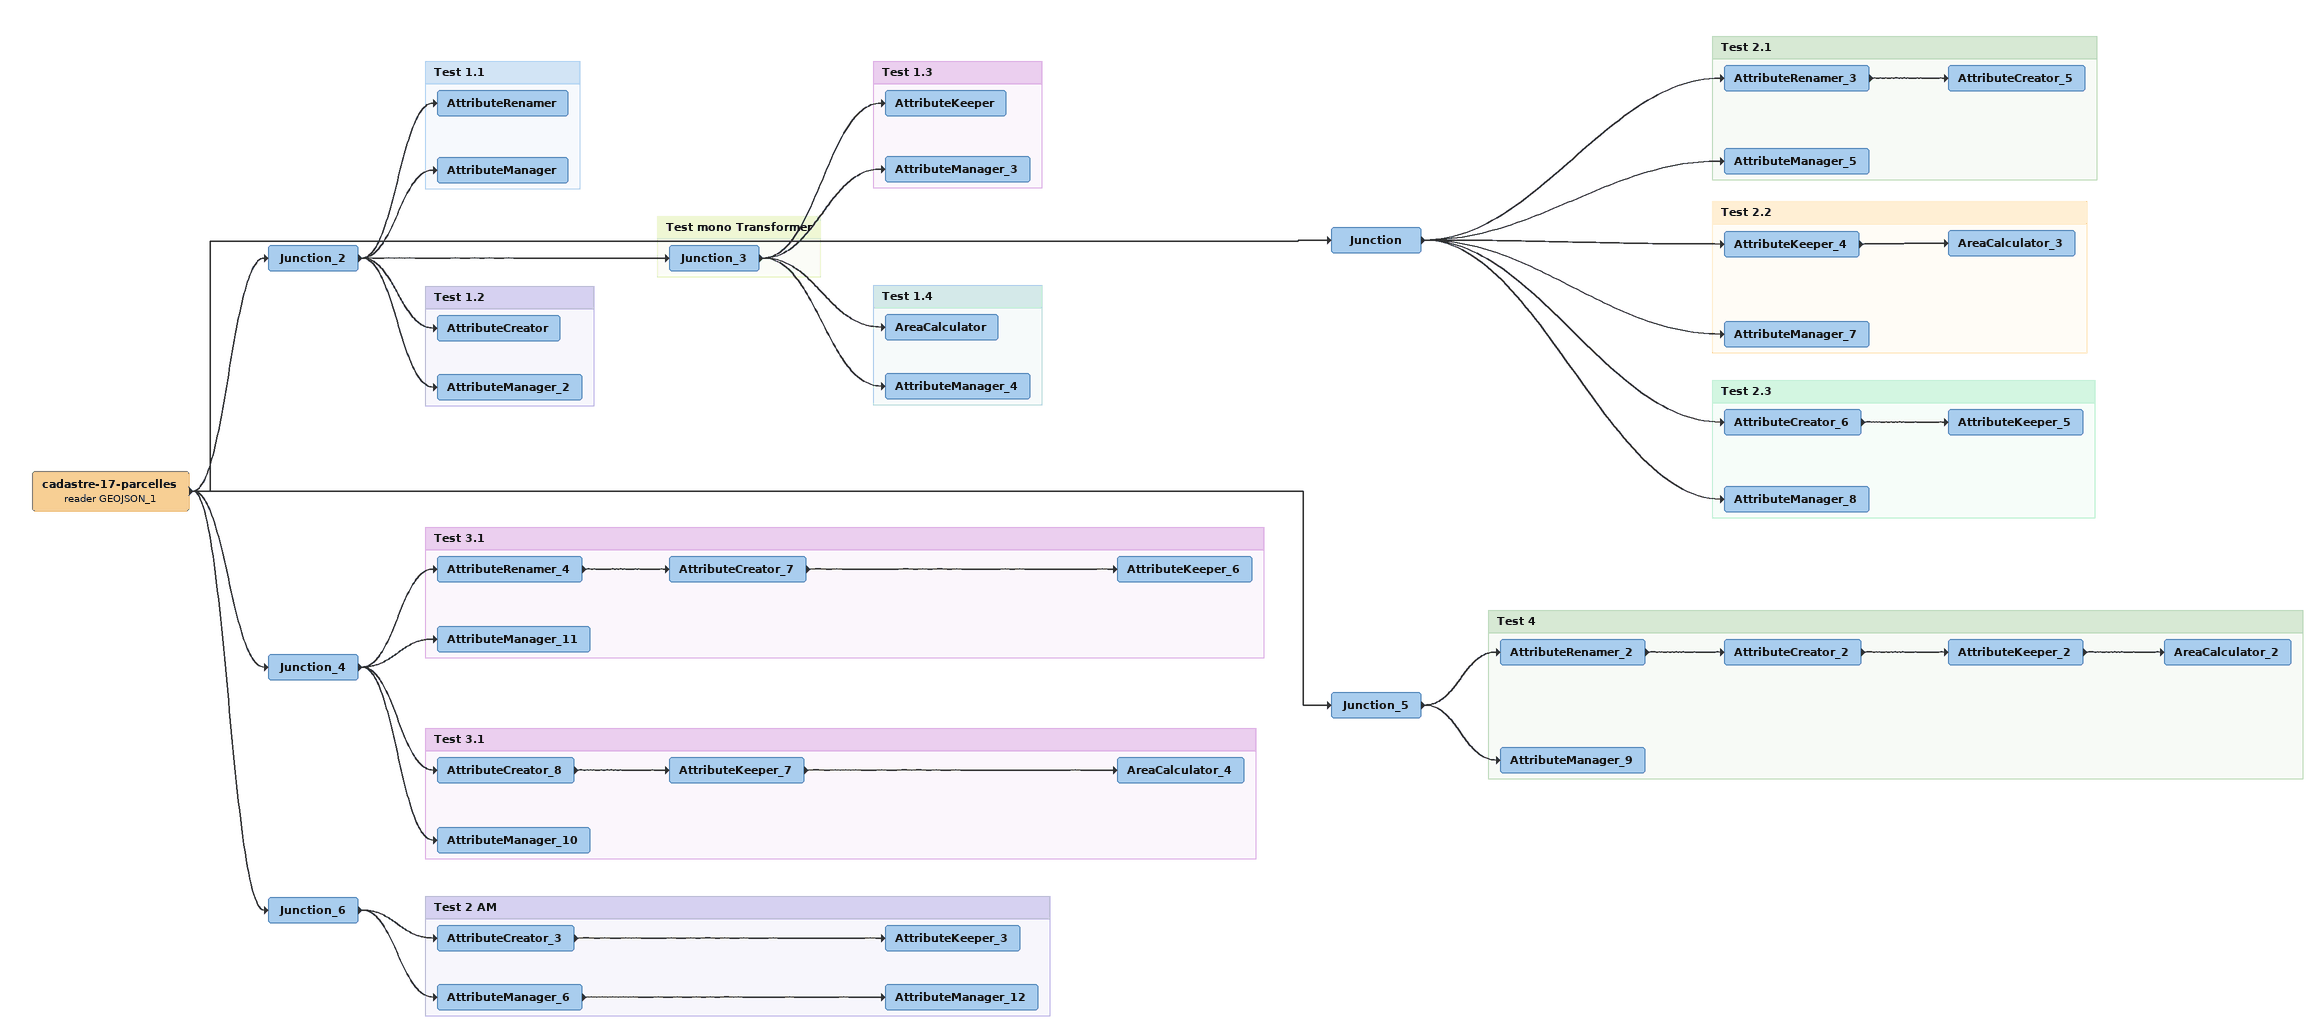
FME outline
cadastre-17-parcelles (reader GEOJSON_1)
    -> Junction_2
    -> Junction_5
    -> Junction
    -> Junction_4
    -> Junction_6
Junction
    -> AttributeRenamer_3
    -> AttributeManager_5
    -> AttributeKeeper_4
    -> AttributeManager_7
    -> AttributeCreator_6
    -> AttributeManager_8
Junction_2
    -> AttributeManager_2
    -> AttributeCreator
    -> AttributeManager
    -> AttributeRenamer
    -> Junction_3
Junction_4
    -> AttributeRenamer_4
    -> AttributeCreator_8
    -> AttributeManager_10
    -> AttributeManager_11
Junction_5
    -> AttributeRenamer_2
    -> AttributeManager_9
Junction_6
    -> AttributeCreator_3
    -> AttributeManager_6

Bookmark: Test 2.1
AttributeRenamer_3
    -> AttributeCreator_5
AttributeCreator_5
AttributeManager_5

Bookmark: Test 2.2
AttributeKeeper_4
    -> AreaCalculator_3
AreaCalculator_3
AttributeManager_7

Bookmark: Test 2.3
AttributeCreator_6
    -> AttributeKeeper_5
AttributeKeeper_5
AttributeManager_8

Bookmark: Test 1.1
AttributeRenamer
AttributeManager

Bookmark: Test mono Transformer
Junction_3
    -> AreaCalculator
    -> AttributeKeeper
    -> AttributeManager_3
    -> AttributeManager_4

Bookmark: Test 1.3
AttributeKeeper
AttributeManager_3

Bookmark: Test 1.4
AreaCalculator
AttributeManager_4

Bookmark: Test 1.2
AttributeCreator
AttributeManager_2

Bookmark: Test 3.1
AttributeRenamer_4
    -> AttributeCreator_7
AttributeCreator_7
    -> AttributeKeeper_6
AttributeKeeper_6
AttributeManager_11

Bookmark: Test 3.1
AttributeCreator_8
    -> AttributeKeeper_7
AttributeKeeper_7
    -> AreaCalculator_4
AreaCalculator_4
AttributeManager_10

Bookmark: Test 4
AttributeRenamer_2
    -> AttributeCreator_2
AttributeCreator_2
    -> AttributeKeeper_2
AttributeKeeper_2
    -> AreaCalculator_2
AreaCalculator_2
AttributeManager_9

Bookmark: Test 2 AM
AttributeCreator_3
    -> AttributeKeeper_3
AttributeKeeper_3
AttributeManager_6
    -> AttributeManager_12
AttributeManager_12
